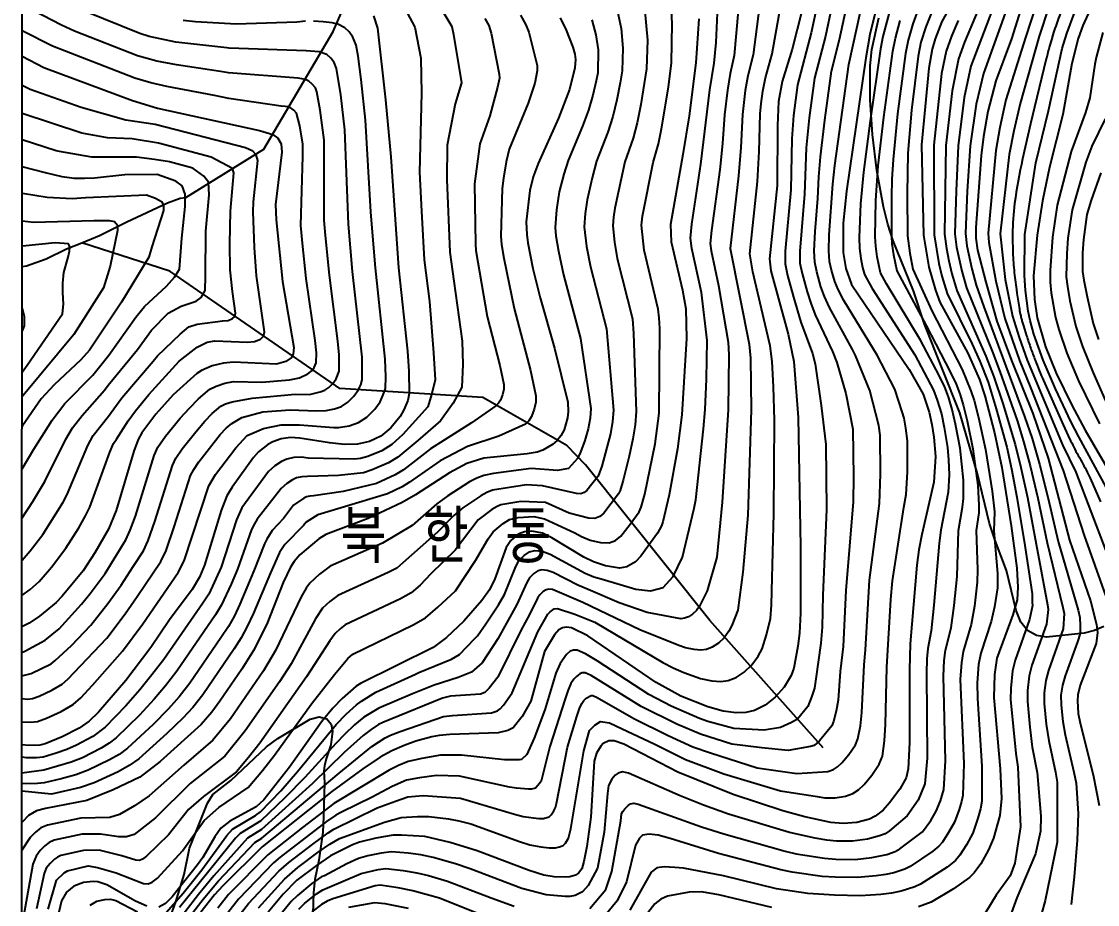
# Model space of a CAD drawing. Extents: x 197794 to 200030, y 561152 to 563931.
# Drawn here: x 197793.8 to 198120, y 561603.1 to 561870.6 of the extents above; entities that cross this region are included whole.
import ezdxf

# ---------------------------------------------------------------- set-up
doc = ezdxf.new("R2010")
doc.units = 0
for name, color, linetype in [('E0022112', 5, 'CONTINUOUS'), ('F0017111', 30, 'CONTINUOUS'), ('F0017114', 7, 'CONTINUOUS'), ('G0037213', 32, 'CONTINUOUS'), ('H0017334', 7, 'CONTINUOUS'), ('H0049216', 7, 'CONTINUOUS')]:
    doc.layers.add(name, color=color, linetype=linetype)
doc.styles.add('NGSW', font='romans.shx', dxfattribs={"bigfont": 'ngsw.shx'})

msp = doc.modelspace()

# ---------------------------------------------------------------- linework, layer by layer
at = {"layer": 'E0022112', "flags": 128}
for points in [[(197793.962, 561796.41), (197795.29, 561796.65), (197801.3, 561798.74), (197807.45, 561801.73), (197812.079, 561803.627), (197817.43, 561805.82), (197825.73, 561809.98), (197838.08, 561815.72), (197841.91, 561817.08), (197843.61, 561817.36), (197867.235, 561831.977), (197888.247, 561867.554), (197904.572, 561904.925), (197904.68, 561931.015), (197890.892, 561993.354)], [(198036.817, 561650.637), (198002.484, 561689.122), (197964.783, 561736.318), (197959.103, 561742.206), (197933.633, 561756.765), (197890.247, 561759.429), (197838.762, 561795.027), (197812.079, 561803.627)]]:
    msp.add_lwpolyline(points, dxfattribs=at)
at = {"layer": 'F0017111', "flags": 128}
for points, elevation in [([(198130.02, 561934.25), (198118.17, 561916.67), (198115.03, 561911.19), (198113.65, 561908.42), (198104.55, 561885.35), (198098.1, 561865.77), (198092.23, 561846.9), (198090.32, 561838.53), (198089.13, 561831.6), (198086.79, 561806.47), (198087.03, 561803.69), (198089.12, 561791.95), (198091.86, 561780.63), (198096.28, 561767.95), (198099.68, 561759.78), (198109.59, 561734.66), (198115.9, 561714.92), (198122.44, 561696.75)], 680), ([(198122.15, 561913.92), (198119.8, 561909.81), (198108.39, 561883.62), (198105.23, 561875.04), (198102.27, 561866.19), (198096.54, 561845.8), (198094.6, 561837.52), (198093.2, 561830.32), (198090.5, 561806.34), (198092.02, 561792.52), (198094.21, 561781.37), (198096.2, 561774.93), (198098.67, 561767.99), (198109.36, 561742.4), (198113.36, 561734.09), (198127.07, 561698.4)], 685), ([(198125.15, 561724.91), (198114.29, 561744.77), (198111.89, 561749.5), (198107.28, 561759.4), (198103.46, 561768.08), (198100.7, 561775.96), (198099.52, 561780.03), (198098.92, 561782.86), (198098.14, 561789.14), (198097.84, 561793.66), (198097.93, 561806.08), (198101.32, 561827.77), (198105.16, 561843.6), (198109.3, 561862.43), (198110.63, 561867.03), (198112.99, 561873.27), (198116.05, 561880.14), (198129.34, 561907.05)], 695), ([(198093.15, 561887.65), (198081.6, 561857.14), (198079.54, 561847.58), (198077.7, 561833.01), (198077.11, 561819.29), (198076.75, 561806.31), (198077.24, 561802.29), (198078.84, 561794.97), (198080.26, 561789.95), (198087.99, 561770.81), (198090.34, 561764.61), (198095.58, 561749.78), (198097.58, 561743.39), (198099.57, 561736.02), (198101.89, 561726.25), (198104.71, 561712.7), (198109.47, 561693.1), (198109.83, 561691.27), (198109.59, 561686.68), (198105.14, 561673.99), (198104.28, 561671.01), (198103.84, 561667.21), (198103.81, 561664.07), (198104.45, 561657.72), (198105.18, 561652.67), (198107.26, 561643.2), (198107.74, 561640.22), (198107.79, 561621.98), (198104.12, 561604.32), (198102.98, 561600.26)], 665), ([(197919.82, 561876.53), (197924.23, 561869.14), (197924.79, 561866.69), (197927.12, 561852.09), (197925.28, 561845.66), (197922.8, 561833.18), (197922.76, 561822.75), (197923.61, 561800.79), (197924.88, 561792), (197927.4, 561773.81), (197927.55, 561766.75), (197927.25, 561759.83), (197924.6, 561754.97), (197920.78, 561749.68), (197913.95, 561743.73), (197907.82, 561738.65), (197905.08, 561736.94), (197900.1, 561734.77), (197897.44, 561733.86), (197889.85, 561733.13), (197880.49, 561732.77), (197878.77, 561732.72), (197877.17, 561732.34), (197875.96, 561731.81), (197874.21, 561730.63), (197872.47, 561729.18), (197865.18, 561719.89), (197864.38, 561718.46), (197863.52, 561716.74), (197859.26, 561704.76), (197857.34, 561700.22), (197854.43, 561693.9), (197852.64, 561690.89), (197840.88, 561673.78), (197837.45, 561669.37), (197834.01, 561665.29), (197829.56, 561660.53), (197822.52, 561653.67), (197820.33, 561651.99), (197817.93, 561650.48), (197812.26, 561647.61), (197808.89, 561646.26), (197800.51, 561643.85), (197793.921, 561642.921)], 535), ([(198085.36, 561877.9), (198079.67, 561864.41), (198077.83, 561859.37), (198075.89, 561849.6), (198074.01, 561833.08), (198073.58, 561806.16), (198074.17, 561801.87), (198074.86, 561798.14), (198075.83, 561794.21), (198077.34, 561789.09), (198086.13, 561769.27), (198088.56, 561762.97), (198091.25, 561754.93), (198095.02, 561742.53), (198096.74, 561735.57), (198098.72, 561726.4), (198101.34, 561712.28), (198104.84, 561693.88), (198105.03, 561692.47), (198104.5, 561688.09), (198100.09, 561675.6), (198099.23, 561672.44), (198098.77, 561667.92), (198098.71, 561664.65), (198099.47, 561656.82), (198100.2, 561650.76), (198101.68, 561643.17), (198102.78, 561629.85), (198102.67, 561625.34), (198101.22, 561618.5), (198095.47, 561605.16), (198088.84, 561586.86)], 660), ([(198093.44, 561877.17), (198085.38, 561854.91), (198083.19, 561845.57), (198081.38, 561832.94), (198080.5, 561819.2), (198079.92, 561806.45), (198080.31, 561802.71), (198081.85, 561795.72), (198083.18, 561790.8), (198085.52, 561784.19), (198097.88, 561750.99), (198100.15, 561744.26), (198102.41, 561736.48), (198105.06, 561726.09), (198108.08, 561713.11), (198114.1, 561692.32), (198114.63, 561690.07), (198114.73, 561687.57), (198114.69, 561685.26), (198113.95, 561682.69), (198110.18, 561672.39), (198109.32, 561669.57), (198108.9, 561666.5), (198108.91, 561663.49), (198109.44, 561658.61), (198110.15, 561654.57), (198112.83, 561643.22), (198113.47, 561639.87), (198114.06, 561630.75), (198113.84, 561622.63), (198112.93, 561611.54), (198112.01, 561603.11)], 670), ([(197974.36, 561874.18), (197975.58, 561868.48), (197976.09, 561862.6), (197975.89, 561855.68), (197975.31, 561852.01), (197974.29, 561846.89), (197973.02, 561841.87), (197971.52, 561837.12), (197968.11, 561828.35), (197966.74, 561823.25), (197965.23, 561816.56), (197964.61, 561812.45), (197964.32, 561808.46), (197965.07, 561802.43), (197966.24, 561796.36), (197971.11, 561777.55), (197973.26, 561752.91), (197972.99, 561749.43), (197972.35, 561745.72), (197969.72, 561735.91), (197968.57, 561732.9), (197965.16, 561728.6), (197964.32, 561727.94), (197963.36, 561727.57), (197962.06, 561727.63), (197951.75, 561729.93), (197946.85, 561730.28), (197936.53, 561728.64), (197934.88, 561727.98), (197932.99, 561726.95), (197927.6, 561723.29), (197924.89, 561720.99), (197919.92, 561715.89), (197909.41, 561706.64), (197907.55, 561705.04), (197904.89, 561703.68), (197889.63, 561696.76), (197887.27, 561694.91), (197885.04, 561692.87), (197882.9, 561689.68), (197875.52, 561676.07), (197872, 561670.57), (197861.59, 561655.71), (197855.38, 561648.1), (197844.92, 561639.8), (197834.42, 561629.38), (197827.94, 561624.31), (197825.6, 561623.65), (197823.25, 561623.65), (197817.71, 561624.49), (197812.17, 561624.4), (197803.69, 561622.58), (197802.16, 561621.92), (197800.84, 561620.91), (197799.46, 561619.51), (197798.18, 561617.75), (197797.26, 561615.33), (197793.908, 561596.681)], 560), ([(197945.09, 561872.55), (197946.72, 561869.62), (197947.54, 561867.45), (197950.11, 561857.32), (197950.14, 561855.64), (197949.42, 561852), (197947.4, 561845.9), (197941.63, 561831.98), (197940.69, 561828.12), (197939.86, 561823.12), (197939.52, 561820.08), (197939.12, 561805.6), (197939.31, 561803.08), (197940.05, 561798.97), (197943.13, 561783.67), (197948.06, 561764.94), (197949.71, 561757.24), (197949.7, 561755.35), (197949.19, 561753.15), (197948.39, 561750.97), (197947.55, 561749.69), (197946.54, 561748.62), (197938.44, 561744.97), (197929.02, 561741.87), (197920.7, 561737.54), (197911.41, 561731.03), (197909.14, 561729.68), (197904.77, 561727.58), (197890.73, 561723.27), (197883.66, 561721.21), (197880.09, 561718.98), (197879.29, 561717.91), (197873.59, 561712.19), (197871.97, 561709.77), (197869.22, 561703.61), (197864.13, 561691.38), (197862.23, 561687.35), (197860.33, 561683.89), (197858.28, 561680.59), (197848.74, 561666.62), (197845.71, 561662.79), (197842.72, 561659.57), (197837.87, 561654.89), (197829.34, 561647.29), (197826.4, 561645.21), (197823.07, 561643.35), (197815.81, 561640.03), (197811.64, 561638.57), (197802.89, 561636.56), (197793.919, 561637.457)], 545), ([(197910.69, 561873.3), (197912.98, 561868.9), (197914.83, 561859.53), (197915.03, 561848.88), (197914.44, 561824.98), (197915, 561813.17), (197915.86, 561798.38), (197917.43, 561785.82), (197918.71, 561770.28), (197919.16, 561762.04), (197918.13, 561757.92), (197916.95, 561753.94), (197909.43, 561745.54), (197906.03, 561742.46), (197903.04, 561740.56), (197898.8, 561738.87), (197896.54, 561738.26), (197894.72, 561738.03), (197880.73, 561738.36), (197878.62, 561738.62), (197876.34, 561738.55), (197874.2, 561738.05), (197872.59, 561737.34), (197870.62, 561735.99), (197868.65, 561734.29), (197860.6, 561723.3), (197858.92, 561719.63), (197854.27, 561705.34), (197850.53, 561697.17), (197848.79, 561694.4), (197836.95, 561677.36), (197833.32, 561672.66), (197829.65, 561668.14), (197825.4, 561663.35), (197819.11, 561656.86), (197815.36, 561654.05), (197810.49, 561651.4), (197807.51, 561650.1), (197804.3, 561648.95), (197800.33, 561647.72), (197798.33, 561647.52), (197795.25, 561647.56), (197793.922, 561647.75)], 530), ([(197793.927, 561665.56), (197795.59, 561665.38), (197797.09, 561665.53), (197799.13, 561666.27), (197802.96, 561668.08), (197806.13, 561669.93), (197807.88, 561671.39), (197819.61, 561683.79), (197825.22, 561691.23), (197828.88, 561696.39), (197836.02, 561707.02), (197837.62, 561710.33), (197840.09, 561717.51), (197845.02, 561733.07), (197845.98, 561734.95), (197847.54, 561737.26), (197853.97, 561745.47), (197855.78, 561747.41), (197857.5, 561748.88), (197860.56, 561750.71), (197866.93, 561752.38), (197875.28, 561753.01), (197883.22, 561752.67), (197886.1, 561752.79), (197888.7, 561753.29), (197890.81, 561754.03), (197892.74, 561755.28), (197894.52, 561757.08), (197895.82, 561758.93), (197896.62, 561760.59), (197897.09, 561762.08), (197897.08, 561768.99), (197894.12, 561794.88), (197892.93, 561809.19), (197891.77, 561837.82), (197890.56, 561848.42), (197889.29, 561856.39), (197888.54, 561858.22), (197887.53, 561859.57), (197886.32, 561860.63), (197884, 561861.48), (197880.13, 561861.72), (197856.78, 561862.58), (197855.99, 561862.68), (197840.6, 561864.36), (197832.52, 561866.04), (197829.61, 561866.97), (197812.89, 561873.79)], 515), ([(197793.929, 561672.42), (197796.72, 561673.07), (197802.8, 561676.08), (197803.97, 561677.06), (197808.97, 561681.61), (197814.82, 561687.71), (197819.92, 561694.28), (197824.01, 561699.91), (197827.68, 561705.55), (197830.72, 561710.3), (197832.19, 561713.44), (197834.23, 561719.16), (197839.51, 561736.13), (197840.56, 561738.31), (197842.5, 561741.13), (197846.63, 561746.37), (197849.32, 561749.51), (197851.63, 561751.85), (197854.21, 561754.06), (197855.62, 561754.77), (197857.61, 561755.46), (197863.69, 561756.55), (197876.74, 561757.7), (197881.12, 561757.67), (197884.31, 561758.46), (197885.71, 561758.95), (197887, 561759.78), (197888.18, 561760.98), (197889.15, 561762.39), (197890.09, 561764.68), (197890.12, 561769.63), (197889.72, 561773.75), (197887.11, 561793.81), (197885.92, 561805.81), (197885.55, 561810.49), (197885.54, 561834.66), (197884.37, 561843.74), (197883.36, 561849.35), (197882.86, 561850.57), (197881.93, 561851.65), (197880.87, 561852.54), (197879.85, 561853.08), (197877.63, 561853.47), (197856.55, 561855.03), (197854.15, 561855.46), (197840.76, 561857.46), (197834.77, 561858.59), (197828.9, 561860.22), (197809.9, 561867.69), (197805.88, 561869.56), (197794.64, 561875.42)], 510), ([(197966.63, 561871.1), (197967.87, 561866.55), (197968.58, 561862.09), (197968.45, 561855.06), (197968.03, 561852.65), (197966.99, 561848.32), (197965.62, 561843.76), (197963.85, 561838.9), (197959.53, 561828.57), (197958.18, 561824.42), (197956.82, 561819.03), (197955.99, 561813.56), (197955.6, 561808.24), (197955.78, 561805.71), (197956.55, 561801.07), (197958.08, 561793.86), (197963.25, 561774.6), (197966.35, 561753.38), (197966.21, 561750.46), (197965.57, 561747.23), (197964.52, 561743.66), (197963.23, 561740.16), (197962.36, 561738.29), (197959.56, 561735.21), (197956.31, 561734.64), (197948.33, 561735.17), (197936.83, 561733.71), (197933.93, 561733.09), (197931.82, 561732.29), (197929.59, 561731.14), (197923, 561726.93), (197919.7, 561724.52), (197912.26, 561717.96), (197903.2, 561712.56), (197887.31, 561705.65), (197884.16, 561703.19), (197881.19, 561700.46), (197880.04, 561698.98), (197878.55, 561696.36), (197870.83, 561680.08), (197867.16, 561673.91), (197857.13, 561659.38), (197851.8, 561652.87), (197842.99, 561645.39), (197832.45, 561636.04), (197828.04, 561633.04), (197823.53, 561630.41), (197820.53, 561629.47), (197811.75, 561629.28), (197801.7, 561627.21), (197799.65, 561626.34), (197797.9, 561624.99), (197796.42, 561623.42), (197793.915, 561619.577)], 555), ([(197934.25, 561871.58), (197935.47, 561869.38), (197936.16, 561867.07), (197938.62, 561854.7), (197938.64, 561853.45), (197938.1, 561850.72), (197935.74, 561842.04), (197932.73, 561833.6), (197931.14, 561821.41), (197931.37, 561803.19), (197931.51, 561801.3), (197934.96, 561781.24), (197938.74, 561766.4), (197939.98, 561760.62), (197939.97, 561759.21), (197939.58, 561757.56), (197938.98, 561755.92), (197938.36, 561754.96), (197937.6, 561754.16), (197930.2, 561749.09), (197917.81, 561741.15), (197909.62, 561734.84), (197907.11, 561733.31), (197901.4, 561730.68), (197891.32, 561728.27), (197882.35, 561726.92), (197881.21, 561726.88), (197880.14, 561726.63), (197879.34, 561726.28), (197876.28, 561724.08), (197873.2, 561720.1), (197869.75, 561716.48), (197868.13, 561713.85), (197867.4, 561712.44), (197864.24, 561704.18), (197860.01, 561694.1), (197858.33, 561690.63), (197856.49, 561687.39), (197854.23, 561683.94), (197844.81, 561670.2), (197841.58, 561666.08), (197838.37, 561662.43), (197833.71, 561657.71), (197825.93, 561650.48), (197823.37, 561648.6), (197820.5, 561646.91), (197814.04, 561643.82), (197810.26, 561642.41), (197805.81, 561641.18), (197800.7, 561639.97), (197798.66, 561639.8), (197793.92, 561639.729)], 540), ([(197793.925, 561658.468), (197796.62, 561658.36), (197798.61, 561658.56), (197801.33, 561659.55), (197805.83, 561661.64), (197809.46, 561663.77), (197811.79, 561665.72), (197815.3, 561669.61), (197824.41, 561679.87), (197830.52, 561688.19), (197841.32, 561703.73), (197843.06, 561707.22), (197850.53, 561730.01), (197852.58, 561733.39), (197858.75, 561741.43), (197862.23, 561745.18), (197867.14, 561747.37), (197872.46, 561748.42), (197878.1, 561748.42), (197888.43, 561747.67), (197889.89, 561747.65), (197893.1, 561748.13), (197895.91, 561749.11), (197898.49, 561750.78), (197900.85, 561753.18), (197902.49, 561755.46), (197903.47, 561757.49), (197904.09, 561759.48), (197904.21, 561763.02), (197904.04, 561768.36), (197901.13, 561795.96), (197899.91, 561810.47), (197899.72, 561813.01), (197898.07, 561840.71), (197896.75, 561853.09), (197895.83, 561860.12), (197895.21, 561863.43), (197894.21, 561865.87), (197893.12, 561867.49), (197891.77, 561868.71), (197889.72, 561869.78), (197887.98, 561870.22), (197885.28, 561870.57), (197882.35, 561870.76)], 520), ([(197879.91, 561870.72), (197877.21, 561870.46), (197858.88, 561869.82), (197846.51, 561870.52), (197842.78, 561870.91)], 520), ([(198077.76, 561870.89), (198075.71, 561866.2), (198074.06, 561861.6), (198072.68, 561854.83), (198070.33, 561833.15), (198070.42, 561806.01), (198071.86, 561797.34), (198072.82, 561793.46), (198074.43, 561788.24), (198081.97, 561772.86), (198084.28, 561767.72), (198086.79, 561761.33), (198089.28, 561753.28), (198092.46, 561741.67), (198093.9, 561735.11), (198095.54, 561726.56), (198097.98, 561711.86), (198100.21, 561697.25), (198100.21, 561694.66), (198100.22, 561693.67), (198099.4, 561689.51), (198095.05, 561677.2), (198094.18, 561673.88), (198093.71, 561668.63), (198093.61, 561665.23), (198095.22, 561648.86), (198095.87, 561644.7), (198096.58, 561626.69), (198094.92, 561615.61), (198093.46, 561611.82), (198089.29, 561605.96), (198084.44, 561598.03)], 655), ([(197793.93, 561679.51), (197794.77, 561679.86), (197800.94, 561683.25), (197805.16, 561686.65), (197811.99, 561694.07), (197814.61, 561697.32), (197819.13, 561703.43), (197825.41, 561713.59), (197826.75, 561716.55), (197828.37, 561720.81), (197834, 561739.19), (197835.13, 561741.67), (197837.46, 561744.99), (197841.9, 561750.48), (197844.67, 561753.54), (197847.49, 561756.29), (197850.92, 561759.24), (197852.8, 561760.19), (197855.46, 561761.1), (197858.06, 561761.56), (197866.6, 561761.42), (197875.07, 561762.08), (197878.1, 561762.71), (197880.61, 561763.87), (197881.85, 561764.89), (197882.48, 561765.86), (197883.1, 561767.27), (197883.17, 561770.26), (197882.79, 561773.95), (197880.1, 561792.74), (197878.93, 561803.49), (197878.48, 561808.81), (197879.07, 561829.84), (197879.07, 561833.47), (197878.19, 561839.07), (197877.19, 561842.91), (197876.34, 561843.74), (197874.91, 561844.73), (197872.46, 561844.96), (197856.59, 561847.35), (197852.31, 561848.23), (197837.88, 561850.93), (197833.01, 561852.08), (197828.19, 561853.48), (197803.22, 561863.15), (197793.981, 561867.84)], 505), ([(198121.57, 561867.27), (198119.57, 561859.69), (198119.19, 561857.67), (198117.62, 561847.54), (198116.31, 561843.1), (198111.94, 561831.25), (198107.75, 561814.96), (198106.36, 561805.33), (198105.62, 561795.17), (198105.61, 561791.63), (198105.89, 561788.48), (198107.25, 561780.97), (198108.2, 561777.37), (198110.66, 561770.17), (198114.23, 561761.74), (198120.58, 561748.78)], 705), ([(197793.935, 561696.696), (197796.4, 561698.61), (197799.17, 561701), (197802.87, 561705.33), (197807.27, 561711.07), (197811.12, 561717.27), (197813.16, 561720.84), (197814.48, 561723.52), (197820.53, 561740.19), (197821.67, 561742.84), (197822.63, 561744.08), (197826.13, 561749.65), (197828.3, 561752.72), (197832.35, 561757.59), (197841.63, 561767.71), (197847.06, 561772.02), (197850.08, 561773.48), (197852.38, 561773.9), (197862.31, 561773.48), (197864.46, 561773.64), (197866.24, 561774.41), (197867.12, 561775.32), (197867.44, 561776.57), (197865.05, 561793.55), (197864.43, 561802.21), (197864, 561813), (197864.16, 561815.99), (197865.38, 561828.54), (197864.89, 561830.24), (197863.89, 561831.37), (197861.67, 561832.31), (197834.31, 561839.39), (197825.42, 561840.78), (197811.86, 561844.6), (197796.44, 561850.01), (197793.976, 561851.252)], 495), ([(197793.938, 561707.408), (197796.43, 561710.29), (197800.29, 561715.19), (197806.42, 561725.02), (197807.65, 561727.38), (197813.88, 561742.14), (197815.48, 561745.18), (197820.19, 561751.1), (197824.18, 561756.58), (197833.71, 561767.77), (197834.98, 561769.31), (197841.84, 561775.88), (197844.55, 561778.17), (197847.06, 561778.9), (197854.82, 561779.93), (197856.44, 561780.05), (197857.77, 561780.63), (197858.43, 561781.31), (197858.67, 561782.25), (197857.71, 561788.83), (197857.01, 561795.43), (197856.93, 561803.27), (197857.12, 561813.15), (197858.15, 561824.8), (197857.79, 561826.08), (197851.28, 561829.54), (197835.27, 561833.79), (197827.36, 561835.1), (197819.87, 561835.36), (197812.04, 561836.79), (197793.974, 561842.739)], 490), ([(198122.32, 561841.1), (198118.3, 561832.91), (198116.44, 561828), (198112.25, 561813.57), (198111.02, 561804.97), (198110.67, 561800.31), (198110.5, 561793.27), (198110.83, 561790.38), (198111.63, 561786), (198113.45, 561778.27), (198115.46, 561772.22), (198118.64, 561764.2), (198122.44, 561755.75)], 710), ([(197793.941, 561720.299), (197797.18, 561725.27), (197800.82, 561731.24), (197807.22, 561744.09), (197809.29, 561747.53), (197812.18, 561751.27), (197818.97, 561758.91), (197820.06, 561760.44), (197828.9, 561771.29), (197833.2, 561777.13), (197838.29, 561782.24), (197842.15, 561784.43), (197846.75, 561785.89), (197848.21, 561787.04), (197849.46, 561789.13), (197849.56, 561793.51), (197849.67, 561807.12), (197850.66, 561818.11), (197850.5, 561821.93), (197849.08, 561823.73), (197845.72, 561826.19), (197838.62, 561828.12), (197834.13, 561828.82), (197828.65, 561829.55), (197824.39, 561829.55), (197815.09, 561829.55), (197805.29, 561831.2), (197804.28, 561831.49), (197793.972, 561834.739)], 485), ([(197793.945, 561735.023), (197794, 561735.11), (197797.53, 561741.12), (197803.1, 561749.87), (197806.95, 561754.86), (197815.4, 561763.54), (197820.25, 561769.53), (197828.4, 561781.05), (197831.1, 561784.31), (197837.76, 561790.47), (197840.19, 561793.2), (197841.7, 561795.63), (197842.38, 561805.03), (197843.4, 561814.56), (197843.4, 561818.31), (197842.5, 561820.89), (197840.56, 561822.31), (197834.87, 561824.25), (197825.11, 561824.14), (197815.93, 561823.16), (197812.85, 561823.03), (197809.79, 561823.09), (197806.07, 561823.59), (197801.04, 561824.74), (197793.97, 561826.65)], 480), ([(198120.95, 561824.76), (198118.05, 561816.48), (198116.75, 561812.18), (198115.68, 561804.6), (198115.46, 561800.59), (198115.39, 561794.92), (198115.78, 561792.27), (198116.81, 561787.19), (198118.69, 561779.16), (198120.26, 561774.27)], 715), ([(197793.965, 561810.22), (197797.4, 561809.85), (197815.75, 561810.36), (197820.31, 561810.36), (197821.93, 561810.03), (197822.91, 561808.95), (197822.91, 561807.32), (197820.63, 561796.56), (197818.68, 561789.94), (197809.66, 561775.82), (197794.25, 561757.3), (197793.951, 561756.902)], 470), ([(197793.953, 561764.35), (197795.552, 561766.541), (197806.19, 561782.03), (197806.51, 561784.96), (197806.3, 561788.54), (197806.3, 561791.36), (197806.62, 561794.61), (197807.89, 561799.26), (197808.31, 561801.01), (197808.43, 561802.24), (197808.26, 561802.92), (197807.99, 561803.25), (197803.96, 561803.62), (197794.04, 561802.57), (197793.963, 561802.57)], 465), ([(197793.958, 561783.757), (197794.55, 561781.34), (197794.55, 561778.41), (197793.956, 561776.911)], 460)]:
    msp.add_lwpolyline(points, dxfattribs=dict(at, elevation=elevation))
at = {"layer": 'F0017111'}
for points, elevation in [([(197837.65, 561600.67), (197842.76, 561606.58), (197848.43, 561613.6), (197855.98, 561624.06), (197857.79, 561625.95), (197864.74, 561630.1), (197866.24, 561631.16), (197872.38, 561637.61), (197877.49, 561643.39), (197889.18, 561657.64), (197892.18, 561660.8), (197895.37, 561663.66), (197896.81, 561664.77), (197901.22, 561667.44), (197913.22, 561672.89), (197914.25, 561673.4), (197924.15, 561677.47), (197926.53, 561678.9), (197931.15, 561683.58), (197931.98, 561684.5), (197934.53, 561688.11), (197938.35, 561693.92), (197940.21, 561697.09), (197943.69, 561705.56), (197944.57, 561707.22), (197946.13, 561708.88), (197947.79, 561709.95), (197949.43, 561710.33), (197951.62, 561710.13), (197954.05, 561709.31), (197964.68, 561703.5), (197967.29, 561702.43), (197969.5, 561701.82), (197980.01, 561698.66), (197984.47, 561698.16), (197988.31, 561699.15), (197991.29, 561702.5), (197994.14, 561708.32), (197997.74, 561723.17), (197998.16, 561725.68), (198000.51, 561747.22), (198001, 561753.05), (198001.44, 561762.28), (198001.68, 561774.04), (197999.89, 561788.53), (197997.01, 561801.9), (197996.59, 561804.95), (197996.96, 561809.2), (197999.77, 561827.39), (198002.5, 561849.97), (198003.73, 561857.98), (198004.42, 561864.28), (198005.1, 561879.94)], 580), ([(198011.61, 561880.7), (198009.81, 561860.3), (198008.62, 561854.84), (198007.83, 561849.84), (198006.93, 561842.36), (198006.31, 561833.72), (198005.48, 561825.65), (198002.93, 561807.28), (198002.58, 561803.39), (198002.89, 561801.11), (198005.1, 561790.63), (198008.02, 561773.48), (198008.24, 561769.66), (198008.01, 561752.99), (198006.19, 561725.05), (198004.55, 561708.32), (198001.63, 561698.13), (197999.33, 561693.51), (197998.36, 561692.2), (197997.21, 561691.12), (197995.95, 561690.31), (197994.78, 561689.85), (197993.68, 561689.72), (197983.48, 561691.58), (197974.93, 561694.57), (197965.6, 561698.55), (197962.48, 561699.84), (197954.99, 561703.73), (197953.17, 561704.34), (197951.52, 561704.49), (197950.29, 561704.2), (197949.05, 561703.4), (197947.74, 561702.08), (197946.93, 561700.73), (197943.99, 561694.02), (197938.19, 561683.66), (197933.42, 561676.38), (197930.15, 561673.52), (197926.19, 561671.88), (197918.9, 561669.63), (197912.28, 561666.98), (197902.11, 561662.6), (197897.6, 561659.92), (197894.77, 561657.54), (197891.85, 561654.74), (197889.11, 561651.92), (197879.72, 561641.57), (197873.62, 561635.45), (197866.38, 561628.52), (197860.03, 561624.61), (197858.68, 561623.2), (197841.71, 561602.18)], 585), ([(198017.86, 561877.82), (198015.56, 561860.55), (198013.96, 561854.2), (198013.17, 561849.7), (198012.33, 561842.5), (198011.85, 561832.49), (198011.19, 561823.91), (198008.57, 561801.84), (198014.36, 561772.92), (198014.77, 561768.63), (198015.03, 561752.94), (198014.01, 561721.09), (198012.49, 561703.86), (198010.94, 561692.31), (198009.11, 561687.62), (198008.24, 561685.91), (198006.78, 561683.95), (198005.05, 561682.33), (198003.17, 561681.12), (198001.41, 561680.43), (197999.76, 561680.23), (197997.69, 561680.37), (197995.1, 561680.9), (197993.03, 561681.63), (197981.24, 561686.38), (197963.91, 561694.66), (197954.71, 561698.55), (197953.61, 561698.65), (197952.79, 561698.46), (197951.96, 561697.93), (197950.9, 561696.94), (197950.16, 561695.89), (197947.77, 561690.95), (197945.12, 561686.14), (197938.21, 561672.04), (197935.57, 561668.64), (197934.25, 561667.35), (197932.89, 561666.88), (197923.87, 561666.23), (197921.45, 561665.68), (197905.57, 561659.21), (197903.36, 561658.32), (197901.98, 561657.66), (197899.82, 561656.19), (197897.35, 561654.29), (197891.65, 561649.22), (197881.96, 561639.75), (197866.51, 561625.88), (197862.28, 561623.28), (197852.09, 561611.8), (197847.43, 561606.17), (197843.14, 561600.51)], 590), ([(197845.05, 561599.8), (197848.82, 561604.8), (197853.46, 561610.32), (197864.52, 561621.94), (197866.64, 561623.25), (197890.04, 561642.96), (197899.94, 561651.03), (197903.99, 561653.66), (197905.61, 561654.4), (197908.56, 561655.59), (197921.74, 561660.08), (197924.46, 561660.43), (197936.31, 561661.17), (197938.13, 561661.8), (197938.9, 561662.41), (197939.89, 561663.51), (197942.53, 561667.22), (197950.29, 561685.73), (197953.39, 561691.05), (197954.06, 561691.79), (197955.29, 561692.72), (197956.25, 561692.76), (197961.56, 561691.05), (197967.58, 561688.65), (197988.25, 561676.4), (197991.32, 561674.82), (197994.52, 561673.44), (197999.63, 561671.64), (198003.09, 561670.93), (198005.83, 561670.74), (198008.04, 561671.01), (198010.39, 561671.93), (198012.89, 561673.54), (198015.2, 561675.7), (198017.14, 561678.32), (198018.31, 561680.6), (198019.63, 561684.86), (198020.83, 561689.81), (198021.14, 561693.82), (198021.24, 561698.17), (198021.86, 561721.58), (198022.05, 561749.84), (198021.77, 561759.95), (198021.3, 561767.6), (198020.7, 561772.36), (198015.53, 561794.83), (198014.55, 561800.28), (198016.9, 561822.16), (198017.39, 561831.26), (198017.72, 561842.64), (198017.97, 561845.84), (198018.5, 561849.57), (198019.31, 561853.55), (198021.32, 561860.8), (198024.28, 561877.37)], 595), ([(198035.06, 561876.12), (198033.21, 561867.22), (198029.02, 561851.47), (198027.86, 561842.11), (198027.33, 561835.06), (198027, 561819.61), (198025.3, 561801.07), (198025.25, 561797.19), (198026, 561793.72), (198027.77, 561787.12), (198030.07, 561779.52), (198033.54, 561770.05), (198034.4, 561766.93), (198036.18, 561754.28), (198037.59, 561742.47), (198037.84, 561722.81), (198036.71, 561696.89), (198036.47, 561687.12), (198036.13, 561682.33), (198034.6, 561671.51), (198034.14, 561668.65), (198033.4, 561666.23), (198032.19, 561663.14), (198028.99, 561659.31), (198027.19, 561658.28), (198023.83, 561656.74), (198018.92, 561655.9), (198009.75, 561656.5), (198001.88, 561658.54), (197999.27, 561659.46), (197990.71, 561663.21), (197983.91, 561666.78), (197968.33, 561676.98), (197964.75, 561679.1), (197962.19, 561680.16), (197961.11, 561680.19), (197960.15, 561679.86), (197958.99, 561678.91), (197957.1, 561676.19), (197955.79, 561673.17), (197952.47, 561662.09), (197949.22, 561653.49), (197946.97, 561648.56), (197945.38, 561647.1), (197944.8, 561646.92), (197940.19, 561646.97), (197927.12, 561648.38), (197920.82, 561648.33), (197915.13, 561647.41), (197911.03, 561646.41), (197908.09, 561645.22), (197905.2, 561643.81), (197888.48, 561633.78), (197878.93, 561626.47), (197868.46, 561618.16), (197856.56, 561606.12), (197853.27, 561602.04)], 605), ([(198058.13, 561878.34), (198054.86, 561866.12), (198054.17, 561862.4), (198051.01, 561840.5), (198049.01, 561824.98), (198048.11, 561815.38), (198047.74, 561805.23), (198047.84, 561801.85), (198048.21, 561798.79), (198048.75, 561796.13), (198049.38, 561793.96), (198051.68, 561789.76), (198064.57, 561769.62), (198070.23, 561758.92), (198071.41, 561755.96), (198072.64, 561751.75), (198073.52, 561747.62), (198074.46, 561741.6), (198074.79, 561737.83), (198074.96, 561733.33), (198074.66, 561728.09), (198072.47, 561716.55), (198071.96, 561712.61), (198070.35, 561693.83), (198069.52, 561686.03), (198068.52, 561680.65), (198068.28, 561677.59), (198068.1, 561673.25), (198068.33, 561647.47), (198067.67, 561639.74), (198065.59, 561634.76), (198062.29, 561629.95), (198056.93, 561625.42), (198055.58, 561624.54), (198053.9, 561623.89), (198050.27, 561622.92), (198045.71, 561622.32), (198040.84, 561622.33), (198037.91, 561622.63), (198034.41, 561623.24), (198026.59, 561624.94), (198008.12, 561630.49), (198000.53, 561633.27), (197993.43, 561636.1), (197977.84, 561642.89), (197976.02, 561643.28), (197974.7, 561642.95), (197973.72, 561642.33), (197972.73, 561641.1), (197971.72, 561639.17), (197971.39, 561636.73), (197970.45, 561625.01), (197968.44, 561614.19), (197965.58, 561608.88), (197963.9, 561606.96), (197961.64, 561605.86), (197960.03, 561605.56), (197958.63, 561605.52), (197952.85, 561606.08), (197945.43, 561608.03), (197929.83, 561613.92), (197925.4, 561615.46), (197918.54, 561617.38), (197914.85, 561618.15), (197910.96, 561618.7), (197905.97, 561619.1), (197902.86, 561618.72), (197898.79, 561617.9), (197895.98, 561617.11), (197892.45, 561615.44), (197885.62, 561611.8), (197884.85, 561611.6), (197881.75, 561609.54), (197877.42, 561605.89), (197875.52, 561604.03), (197871.22, 561598.72)], 630), ([(197982.6, 561874.77), (197983.59, 561864.93), (197983.29, 561856.27), (197981.58, 561845.46), (197980.42, 561839.98), (197979.2, 561835.33), (197976.68, 561828.12), (197973.65, 561814.09), (197973.24, 561811.35), (197973.04, 561808.69), (197973.58, 561803.79), (197974.4, 561798.86), (197978.97, 561780.51), (197979.31, 561776.11), (197980.16, 561752.44), (197979.77, 561748.4), (197979.13, 561744.21), (197977.97, 561738.94), (197976.21, 561731.66), (197975.28, 561728.55), (197974.78, 561727.51), (197970.34, 561721.67), (197969.07, 561720.68), (197967.63, 561720.11), (197965.69, 561720.2), (197959.84, 561721.68), (197952.63, 561724.92), (197945.17, 561725.22), (197939.13, 561724.2), (197937.94, 561723.68), (197936.4, 561722.75), (197932.2, 561719.65), (197925.22, 561710.45), (197917.9, 561703.28), (197914.68, 561699.92), (197911.9, 561697.52), (197908.7, 561695.78), (197891.95, 561687.87), (197890.37, 561686.63), (197888.89, 561685.27), (197887.24, 561683.01), (197880.21, 561672.06), (197866.06, 561652.05), (197862.61, 561647.66), (197858.96, 561643.34), (197848.96, 561635.87), (197844.4, 561631.93), (197838.38, 561624.24), (197831.69, 561617.8), (197830.48, 561616.87), (197829.53, 561616.5), (197828.45, 561616.6), (197824.19, 561617.83), (197817.33, 561619.61), (197812.61, 561619.54), (197805.69, 561617.94), (197804.67, 561617.51), (197803.79, 561616.83), (197802.49, 561615.6), (197801.26, 561614.13), (197800.65, 561612.52), (197798.37, 561601.8)], 565), ([(197801.84, 561601.74), (197804.35, 561610.51), (197806.74, 561612.76), (197807.69, 561613.31), (197813.96, 561614.88), (197816.86, 561614.35), (197822.5, 561612.76), (197830.74, 561609.51), (197832.17, 561609.38), (197833.44, 561609.87), (197835.05, 561611.11), (197842.55, 561619.39), (197849.19, 561628.54), (197853.64, 561632.51), (197862.54, 561638.57), (197866.88, 561643.72), (197870.52, 561648.38), (197881.67, 561663.89), (197888.64, 561672.79), (197892.74, 561677.68), (197894.27, 561678.97), (197912.52, 561687.89), (197916.24, 561690.01), (197919.96, 561693.2), (197925.35, 561698.2), (197931.46, 561707.34), (197935.27, 561713.93), (197936.81, 561716.01), (197939.81, 561718.55), (197941.73, 561719.75), (197944.33, 561720.35), (197949.1, 561720.65), (197952.34, 561719.92), (197961.51, 561715.77), (197963.53, 561714.61), (197966.15, 561713.54), (197969.32, 561712.78), (197971.91, 561712.66), (197973.83, 561713.41), (197975.52, 561714.73), (197978.32, 561718.33), (197980.98, 561722.11), (197981.65, 561723.5), (197982.7, 561727.41), (197985.91, 561742.69), (197987.07, 561751.97), (197987.28, 561777.6), (197987.13, 561780.87), (197986.82, 561783.47), (197982.57, 561801.36), (197981.76, 561808.92), (197982.07, 561811.62), (197985.26, 561827.89), (197986.87, 561833.55), (197987.83, 561838.08), (197989.88, 561850.74), (197990.87, 561858.08), (197991, 561870.06), (197990.87, 561873.84)], 570), ([(198039.41, 561875.32), (198037.5, 561866.2), (198034.2, 561853.5), (198032.6, 561841.43), (198031.66, 561832.36), (198031.1, 561818.29), (198029.71, 561801.09), (198029.75, 561797.45), (198030.45, 561794.24), (198031.96, 561788.69), (198033.04, 561785.27), (198034.39, 561781.73), (198039.64, 561770.64), (198040.96, 561767.3), (198043.67, 561757.96), (198045.78, 561747.15), (198046, 561732.69), (198045.94, 561725.1), (198043.64, 561698.22), (198042.86, 561681.29), (198041.96, 561673.74), (198041.34, 561664.99), (198040.74, 561661.74), (198039.89, 561658.54), (198039.39, 561657.3), (198035.74, 561652.68), (198034.04, 561651.34), (198032.92, 561650.96), (198026.21, 561649.74), (198018.22, 561650.58), (198009.17, 561651.71), (197999.61, 561654.71), (197992.49, 561657.76), (197981.66, 561663.14), (197966.52, 561672.5), (197964.61, 561673.29), (197963.79, 561673.31), (197963.07, 561673.06), (197961.99, 561672.25), (197961.21, 561671.41), (197960.36, 561670.11), (197959.38, 561667.85), (197958.64, 561665.44), (197953.93, 561651.01), (197951.31, 561640.52), (197950.79, 561639.75), (197949.58, 561638.4), (197948.42, 561638.05), (197947.48, 561638.05), (197943.82, 561638.36), (197941.72, 561638.72), (197926.53, 561642.06), (197919.62, 561642.19), (197914.46, 561641.55), (197910.51, 561640.85), (197906.14, 561638.9), (197900.09, 561635.63), (197890.83, 561631.06), (197889.06, 561630.23), (197886.26, 561628.32), (197872.16, 561617.45), (197870.15, 561615.72), (197859.57, 561604.8), (197856.34, 561600.66)], 610), ([(197859.41, 561599.27), (197862.58, 561603.48), (197871.84, 561613.27), (197874.85, 561615.88), (197882.12, 561621.45), (197886.75, 561624.86), (197888.44, 561625.92), (197901.59, 561632.45), (197907.16, 561634.42), (197910.93, 561635.73), (197915.52, 561636.14), (197926.85, 561635.32), (197943.25, 561630.48), (197945.86, 561629.81), (197950.63, 561629.18), (197952.03, 561629.18), (197953.77, 561629.7), (197954.35, 561630.26), (197955.18, 561631.51), (197955.64, 561632.49), (197955.97, 561633.74), (197959.26, 561650.77), (197962.16, 561660.05), (197962.96, 561662.52), (197963.62, 561664.04), (197964.25, 561664.93), (197964.99, 561665.6), (197966.48, 561666.43), (197967.02, 561666.42), (197968.3, 561665.89), (197979.41, 561659.5), (197989.86, 561654.33), (197997.33, 561650.88), (198002.68, 561649.05), (198016.82, 561644.55), (198028.87, 561642.87), (198038.26, 561643.47), (198039.93, 561644.05), (198041.17, 561644.86), (198042.49, 561646.06), (198044.56, 561648.58), (198046.6, 561651.47), (198047.35, 561653.32), (198048.09, 561657.25), (198048.54, 561661.33), (198049.19, 561675.75), (198049.6, 561680.25), (198050.82, 561701.37), (198053.93, 561724.65), (198054.2, 561733.46), (198054.05, 561745.36), (198053.73, 561748.25), (198050.91, 561758.85), (198046.63, 561769.46), (198045.73, 561771.24), (198038.71, 561783.94), (198037.18, 561787.36), (198036.15, 561790.26), (198034.9, 561794.76), (198034.25, 561797.71), (198034.12, 561801.11), (198034.4, 561806.97), (198035.2, 561816.98), (198035.52, 561823.53), (198035.98, 561829.66), (198037.34, 561840.76), (198039.38, 561855.54), (198041.79, 561865.19), (198043.77, 561874.51)], 615), ([(197865.59, 561602.16), (197873.53, 561610.83), (197877.54, 561614.3), (197883.72, 561618.94), (197887.25, 561621.4), (197890.22, 561623.12), (197903.8, 561628.03), (197908.88, 561629.5), (197913.8, 561629.83), (197917.24, 561629.83), (197923.23, 561629.05), (197926.35, 561628.5), (197929.95, 561627.56), (197944.78, 561622.23), (197947.91, 561621.26), (197951.22, 561620.56), (197953.77, 561620.31), (197955.65, 561620.31), (197956.92, 561620.56), (197957.97, 561621), (197958.74, 561621.75), (197959.57, 561623.26), (197960.34, 561626.09), (197961.18, 561631.48), (197964.22, 561649.65), (197965.96, 561655.85), (197967.57, 561657.46), (197969.3, 561658.57), (197972.03, 561658.2), (197975.87, 561656.34), (197985.61, 561651.78), (197995.06, 561647.04), (198006.68, 561642.68), (198023.83, 561637.55), (198035, 561635.82), (198037.27, 561635.42), (198040.42, 561635.44), (198043.6, 561635.98), (198045.82, 561636.75), (198047.48, 561637.83), (198049.23, 561639.44), (198051.54, 561642.29), (198053.8, 561645.64), (198054.8, 561648.11), (198055.44, 561652.76), (198055.74, 561657.67), (198056.08, 561674.99), (198057.35, 561695.5), (198057.8, 561701.18), (198061.28, 561723.43), (198061.96, 561727.37), (198062.4, 561734.22), (198062.33, 561743.58), (198061.9, 561747.43), (198061.32, 561750.45), (198060.75, 561752.43), (198058.53, 561759.23), (198053.13, 561769.6), (198043.03, 561786.15), (198041.31, 561789.45), (198040.34, 561791.83), (198039.34, 561795.29), (198038.76, 561797.97), (198038.53, 561801.13), (198038.63, 561806.02), (198039.72, 561821.37), (198040.31, 561826.96), (198044.57, 561857.58), (198048.12, 561873.71)], 620), ([(198065.89, 561875.15), (198064.04, 561869.96), (198062.57, 561864.97), (198061.76, 561860.9), (198059.38, 561842.69), (198058, 561828.85), (198057.65, 561822.85), (198057.53, 561817.46), (198057.49, 561805.55), (198057.64, 561803.25), (198058.12, 561799.91), (198059.09, 561795.08), (198068.04, 561778.5), (198075.45, 561764.3), (198077.09, 561760.74), (198078.21, 561757.82), (198079.24, 561754.47), (198080.42, 561749.62), (198082.18, 561741.2), (198083.67, 561730.02), (198084.04, 561724.08), (198083.95, 561721.81), (198083.22, 561716.41), (198083.61, 561704.59), (198083.52, 561700.78), (198082.64, 561693.51), (198081.69, 561687.94), (198079.26, 561679.73), (198078.71, 561676.46), (198078.37, 561671.29), (198079.41, 561645.86), (198079.14, 561636.2), (198078.78, 561634.36), (198078.02, 561631.91), (198076.62, 561628.1), (198074.85, 561624.93), (198072.95, 561622.02), (198071.92, 561620.8), (198070.01, 561619.32), (198063.22, 561614.64), (198061.6, 561613.83), (198058.27, 561612.76), (198055.83, 561612.2), (198052.92, 561611.77), (198047.22, 561611.31), (198040.47, 561611.39), (198036.48, 561611.65), (198027.36, 561612.92), (198023.94, 561613.6), (198005.06, 561618.6), (197990.43, 561623.15), (197986.78, 561624.16), (197984.02, 561624.4), (197981.99, 561624.16), (197981.09, 561623.21), (197979.89, 561621.11), (197977.14, 561610.04), (197974.31, 561604.2), (197968.25, 561596.87)], 640), ([(198069.77, 561873.55), (198067.9, 561868.98), (198066.43, 561864.4), (198065.56, 561860.14), (198063.57, 561843.79), (198062.5, 561830.78), (198062.24, 561818.5), (198062.37, 561805.71), (198063.07, 561800.47), (198063.94, 561795.63), (198069.78, 561782.95), (198078.94, 561765.24), (198081.61, 561758.75), (198082.54, 561755.83), (198083.87, 561750.62), (198086.03, 561741), (198088.02, 561728.37), (198088.72, 561722.08), (198088.59, 561716.34), (198089.64, 561703.37), (198089.62, 561699.08), (198088.79, 561693.35), (198087.78, 561688.89), (198084.63, 561679.26), (198083.92, 561675.89), (198083.51, 561670.32), (198083.62, 561665.5), (198084.95, 561645.06), (198084.87, 561634.43), (198084.47, 561632.12), (198083.7, 561629.29), (198082.13, 561624.77), (198080.3, 561621.23), (198078.28, 561618.05), (198076.91, 561616.43), (198074.37, 561614.45), (198066.36, 561609.25), (198064.61, 561608.48), (198060.45, 561607.2), (198057.57, 561606.6), (198054.25, 561606.19), (198047.98, 561605.81), (198040.29, 561605.92), (198032.11, 561606.5), (198022.61, 561607.93), (198006.58, 561611.86), (197994.5, 561614.17), (197991.81, 561614.35), (197988.58, 561614.59), (197986.42, 561614.29), (197984.68, 561612.91), (197978.15, 561601.4)], 645), ([(197966.08, 561601.91), (197970.94, 561607.67), (197972.76, 561613.17), (197975.52, 561628.51), (197975.7, 561630.57), (197976.07, 561631.33), (197976.7, 561632.13), (197977.68, 561633.16), (197978.42, 561633.62), (197979.41, 561633.87), (197980.77, 561633.58), (197999.91, 561626.69), (198006.73, 561624.5), (198025.26, 561619.27), (198028.65, 561618.51), (198037.19, 561617.14), (198040.66, 561616.86), (198046.47, 561616.81), (198051.59, 561617.34), (198056.08, 561618.33), (198058.59, 561619.18), (198060.07, 561620.03), (198066.93, 561625.17), (198069.41, 561628.62), (198071.1, 561631.43), (198072.35, 561634.54), (198073.4, 561637.97), (198073.87, 561646.66), (198073.24, 561672.27), (198073.5, 561677.03), (198073.89, 561680.19), (198075.6, 561686.98), (198076.5, 561693.67), (198077.42, 561702.48), (198077.84, 561716.48), (198079.09, 561723.5), (198079.35, 561726.09), (198079.31, 561731.68), (198078.32, 561741.4), (198076.97, 561748.62), (198075.94, 561753.11), (198074.81, 561756.89), (198073.66, 561759.83), (198071.95, 561763.36), (198066.31, 561774.06), (198056.02, 561791.15), (198054.23, 561794.52), (198053.16, 561799.35), (198052.74, 561802.55), (198052.62, 561805.39), (198052.82, 561816.42), (198053.51, 561826.91), (198055.2, 561841.6), (198057.97, 561861.65), (198058.71, 561865.55), (198060.19, 561870.95)], 635), ([(197877.89, 561601.75), (197879.62, 561603.4), (197883.26, 561606.36), (197885.14, 561607.59), (197886.52, 561608.22), (197896.74, 561612.57), (197901.91, 561613.77), (197904.24, 561614.06), (197909.44, 561613.44), (197913.61, 561612.73), (197917.19, 561611.91), (197922.93, 561610.25), (197936.17, 561605.14), (197943.15, 561602.64)], 635), ([(197934.34, 561599.5), (197920.47, 561605.03), (197912.37, 561607.31), (197907.92, 561608.18), (197902.5, 561609.02), (197900.95, 561608.83), (197888.18, 561604.84), (197886.49, 561604.18), (197884.77, 561603.18), (197881.82, 561600.91)], 640), ([(197814.61, 561602.95), (197816.67, 561604.11), (197819, 561604.68), (197820.73, 561604.76), (197822.38, 561604.34), (197828.94, 561600.94)], 580), ([(197911.12, 561601.89), (197904.02, 561603.34), (197900.82, 561603.59), (197892.93, 561602.24)], 645)]:
    msp.add_lwpolyline(points, dxfattribs=dict(at, elevation=elevation))
at = {"layer": 'F0017111', "elevation": 690, "flags": 128}
msp.add_lwpolyline([(198109.11, 561874.15, 0.01), (198107.3, 561869.2, 0.01), (198106.45, 561866.61), (198105.99, 561865.05), (198105.46, 561863.16, 0.01), (198104.45, 561859.32), (198100.85, 561844.7), (198099.67, 561839.68), (198097.26, 561829.04, 0.02), (198094.85, 561815.5, 0.03), (198094.22, 561806.21, 0.01), (198094.39, 561799.05, 0.02), (198094.93, 561793.09), (198095.4, 561789.42), (198095.55, 561788.3), (198096.2, 561784.12, 0.01), (198096.57, 561782.12, 0.01), (198096.85, 561780.8, 0.01), (198097.16, 561779.61, 0.01), (198097.51, 561778.4), (198098.45, 561775.44, 0.01), (198099.75, 561771.61, 0.01), (198101.07, 561768.04, 0.01), (198103.59, 561761.86), (198109.6, 561748.41), (198111.12, 561745.09), (198111.83, 561743.59, 0.02), (198114.5, 561738.51, -0.02), (198117.14, 561733.51), (198117.71, 561732.27), (198120.92, 561725.16)], format="xyb", dxfattribs=at)
at = {"layer": 'F0017114', "flags": 128}
for points, elevation in [([(198134.11, 561905.66), (198118.24, 561875.35), (198115.5, 561869.42), (198114.1, 561865.47), (198112.2, 561857.94), (198109.47, 561842.49), (198105.39, 561826.49), (198103.25, 561816.35), (198101.64, 561805.94), (198100.57, 561793.58), (198100.88, 561786.39), (198101.67, 561780.83), (198104.24, 561772.12), (198107.48, 561764.13), (198112.15, 561754.42), (198116.22, 561746.78), (198124.49, 561732.57)], 700), ([(198081.76, 561886.66), (198072.79, 561870.59), (198070.72, 561865.41), (198069.85, 561862.24), (198068.86, 561856.54), (198066.64, 561833.22), (198067.25, 561805.87), (198068.79, 561796.19), (198070.82, 561789.22), (198072.2, 561785.57), (198080.67, 561770.19), (198084.19, 561762.18), (198085.84, 561757.19), (198088.79, 561746.05), (198090.99, 561735.55), (198093.75, 561717.87), (198095.47, 561705.01), (198095.87, 561699.31), (198095.58, 561695.44), (198094.3, 561690.92), (198089.49, 561677.77), (198088.78, 561672.86), (198088.51, 561665.81), (198090.49, 561644.26), (198090.88, 561635.21), (198090.33, 561630.1), (198088.41, 561623.21), (198086.89, 561619.68), (198084.6, 561615.41), (198082.63, 561612.77), (198081.16, 561611.34), (198076.27, 561607.84), (198069.5, 561603.86), (198065.74, 561602.39)], 650), ([(198101.04, 561888.26), (198093.92, 561865.35), (198089.15, 561852.69), (198086.7, 561843.33), (198085.39, 561835.76), (198084.74, 561829.99), (198083.04, 561808.25), (198083.13, 561804.95), (198083.64, 561801.31), (198086.09, 561791.65), (198089.5, 561779.88), (198093.89, 561767.9), (198100.41, 561751.9), (198105.02, 561738.34), (198111.44, 561713.53), (198117.8, 561695.11), (198119.67, 561687.97), (198120.02, 561685.49), (198119.56, 561682.21), (198114.7, 561669.57), (198114.03, 561666.7), (198113.89, 561664.87), (198114.13, 561660.95), (198114.71, 561658.07), (198118.67, 561642.46), (198120.45, 561633.15)], 675), ([(197957.04, 561871.71), (197958.9, 561868.01), (197960.91, 561862.9), (197961.51, 561860.74), (197961.7, 561859.12), (197961.57, 561856.56), (197959.92, 561850.01), (197956.53, 561841.3), (197950.38, 561827.59), (197948.88, 561823.6), (197947.92, 561819.4), (197946.81, 561809.92), (197946.94, 561806.1), (197947.28, 561803.61), (197948.8, 561795.82), (197951.04, 561786.9), (197955.4, 561771.64), (197959.37, 561755.32), (197959.53, 561752.39), (197959.33, 561750.59), (197958.25, 561746.89), (197957.33, 561745.15), (197956.16, 561743.68), (197954.8, 561742.48), (197951.78, 561740.73), (197950.09, 561740.16), (197947.07, 561739.67), (197933.89, 561738.31), (197928.78, 561736.75), (197923.58, 561733.93), (197913.21, 561727.21), (197909.15, 561724.9), (197898.86, 561720.07), (197886.08, 561715.21), (197883.9, 561713.88), (197878.2, 561709.05), (197876.47, 561707.07), (197875.34, 561705.33), (197873.08, 561700.72), (197868.14, 561688.06), (197864.13, 561680.11), (197860.53, 561674.39), (197853.89, 561664.74), (197851.44, 561661.36), (197848.23, 561657.64), (197835.82, 561646.49), (197829.68, 561641.7), (197821.59, 561637.86), (197813.58, 561634.61), (197801.06, 561632.23), (197798.34, 561631.46), (197795.95, 561630.05), (197793.95, 561628.09), (197793.917, 561628.046)], 550), ([(197900.53, 561872.3), (197901.73, 561868.66), (197904.14, 561846.86), (197905.71, 561829.62), (197908.11, 561795.97), (197910.77, 561770.78), (197911.21, 561764.68), (197911.27, 561757.93), (197910.89, 561755.84), (197909.72, 561752.96), (197908.6, 561751.02), (197905.78, 561747.54), (197902.68, 561745.01), (197899.33, 561743.37), (197895.68, 561742.56), (197891.7, 561742.48), (197887.16, 561742.95), (197878.19, 561744.38), (197875.33, 561744.57), (197872.48, 561744.2), (197869.99, 561743.3), (197868.45, 561742.44), (197865.61, 561740.25), (197864.08, 561738.53), (197857.62, 561729.53), (197856.04, 561726.95), (197854.31, 561722.53), (197849.29, 561705.91), (197847.71, 561702.3), (197845.54, 561698.59), (197838.62, 561689.36), (197833.02, 561680.94), (197825.37, 561670.95), (197817.11, 561661.38), (197814.29, 561658.71), (197811.29, 561656.51), (197806.13, 561653.88), (197800.95, 561651.78), (197799.33, 561651.41), (197795.96, 561651.27), (197793.923, 561651.51)], 525), ([(197793.979, 561860.081), (197800.56, 561856.74), (197827.48, 561846.73), (197835.01, 561844.4), (197865.95, 561837.6), (197869.98, 561836.38), (197871.52, 561835.26), (197872.49, 561833.54), (197872.74, 561831.01), (197870.82, 561815.2), (197870.95, 561810.5), (197872.91, 561791.82), (197876.32, 561771.91), (197876.1, 561769.87), (197875.51, 561768.79), (197873.92, 561767.6), (197871.06, 561766.87), (197858.09, 561767.47), (197855.02, 561767.17), (197851.59, 561766.32), (197848.36, 561764.89), (197846.89, 561763.95), (197839.78, 561757.5), (197834.54, 561751.68), (197830.3, 561746.04), (197829.12, 561744.01), (197827.85, 561740.49), (197822.52, 561722.45), (197820.11, 561716.87), (197816.06, 561709.67), (197812.46, 561704.22), (197806.16, 561696.51), (197804.31, 561694.58), (197799.24, 561690.53), (197796.14, 561688.4), (197793.933, 561687.211)], 500), ([(197793.968, 561818.621), (197794.04, 561818.6), (197801.54, 561817.4), (197809.19, 561816.97), (197813.33, 561817.29), (197831.69, 561818.15), (197834.43, 561817.1), (197836.27, 561816.12), (197836.81, 561815.03), (197836.81, 561813.41), (197833.26, 561802.41), (197832.36, 561799.28), (197824.14, 561785.61), (197814.41, 561771.06), (197811.82, 561768.17), (197803.67, 561760.57), (197799.78, 561756.33), (197794.06, 561748.1), (197793.949, 561747.958)], 475), ([(198021.29, 561602.26), (198005.18, 561606.05), (197999.9, 561606.99), (197996.18, 561606.91), (197989.57, 561605.64), (197987.63, 561604.75), (197985.82, 561603.29), (197974.06, 561588.33)], 650)]:
    msp.add_lwpolyline(points, dxfattribs=dict(at, elevation=elevation))
at = {"layer": 'F0017114'}
for points, elevation in [([(198053.95, 561879.13), (198051, 561866.7), (198049.75, 561859.61), (198043.91, 561819.21), (198042.89, 561809.49), (198042.83, 561800.65), (198043.69, 561795.81), (198045.37, 561790.99), (198062.84, 561765.17), (198067.1, 561757.77), (198068.91, 561752.28), (198069.78, 561748.5), (198070.37, 561744.73), (198070.84, 561738.87), (198070.37, 561731.1), (198066.76, 561715.22), (198065.83, 561710.59), (198065.22, 561705.89), (198063.18, 561682.1), (198062.96, 561674.23), (198063, 561652.26), (198062.57, 561644.28), (198061.93, 561641.51), (198060.07, 561638.09), (198056.96, 561633.91), (198055, 561631.73), (198052.57, 561629.89), (198050.86, 561629.03), (198047.01, 561627.97), (198042.9, 561627.67), (198039.14, 561627.93), (198031.21, 561629.71), (198024.61, 561631.5), (198009.52, 561636.48), (197992.79, 561643.21), (197976.38, 561651.72), (197973.43, 561652.69), (197971.85, 561652.68), (197970.13, 561651.88), (197969.38, 561651.14), (197968.14, 561649.02), (197967.35, 561646.53), (197966.38, 561629.6), (197965.14, 561620.74), (197964.28, 561616.13), (197963.63, 561613.9), (197962.62, 561612.59), (197961.72, 561612.01), (197959.98, 561611.5), (197958.56, 561611.38), (197955.28, 561611.5), (197952.17, 561612.01), (197947.72, 561613.42), (197931.95, 561619.39), (197923.77, 561621.95), (197916.01, 561623.74), (197908.95, 561624.18), (197906.47, 561624.09), (197901.18, 561623.24), (197896.28, 561622.05), (197894.16, 561621.26), (197887.44, 561617.88), (197883.18, 561614.98), (197877.3, 561610.46), (197873.15, 561606.31), (197868.61, 561600.84)], 625), ([(198030.4, 561874.19), (198027.45, 561862.29), (198024.42, 561852.42), (198023.26, 561846.44), (198022.97, 561839.13), (198022.9, 561820.92), (198020.54, 561798.73), (198020.95, 561795.14), (198026.21, 561775.95), (198027.88, 561767.65), (198029.23, 561750.71), (198029.96, 561711.62), (198029.94, 561691.41), (198029.63, 561685.33), (198029.16, 561681.41), (198027.9, 561674.68), (198027.11, 561672.47), (198024.98, 561668.97), (198022.25, 561665.93), (198019.23, 561663.57), (198015.98, 561661.91), (198013.35, 561661.28), (198010.48, 561661.23), (198006.48, 561661.74), (198001.84, 561663.01), (197993.7, 561666.23), (197986.17, 561670.43), (197965.43, 561684.51), (197960.52, 561686.9), (197959.04, 561687.16), (197957.8, 561686.98), (197956.65, 561686.33), (197955.32, 561684.81), (197952.37, 561679.73), (197948.15, 561664.74), (197945.56, 561660.08), (197942.85, 561656.7), (197941.18, 561655.8), (197938.3, 561655.13), (197923.61, 561654.6), (197920.44, 561654.37), (197918.2, 561653.93), (197913.37, 561652.62), (197909.74, 561651.31), (197906.01, 561649.66), (197902.53, 561647.78), (197897.23, 561644.25), (197887.9, 561637.34), (197866.77, 561620.61), (197854.84, 561608.84), (197852.25, 561606.04), (197848.16, 561600.83)], 600), ([(197999.15, 561871.43), (197998.18, 561858.14), (197996.14, 561842.08), (197994.31, 561830.3), (197990.48, 561809.15), (197990.73, 561803.86), (197994.18, 561789.27), (197995.17, 561783.59), (197995.34, 561774.61), (197993.98, 561751.5), (197992.69, 561741.18), (197990.15, 561727.25), (197988.23, 561719.06), (197987.83, 561717.86), (197986.55, 561715.58), (197981.52, 561708.7), (197979.88, 561706.9), (197977.3, 561705.39), (197975.08, 561705.01), (197970.83, 561705.7), (197967.15, 561706.92), (197964.28, 561708.37), (197954.51, 561714.2), (197951.73, 561715.58), (197948.44, 561716.27), (197946.25, 561716.08), (197944.33, 561715.31), (197942.1, 561713.41), (197940.72, 561711.32), (197937.26, 561701.84), (197935.62, 561698.49), (197933.34, 561695.19), (197927.86, 561688.96), (197922.6, 561684.01), (197918.58, 561680.98), (197896.59, 561670.08), (197895.28, 561669.25), (197891.02, 561665.53), (197888.17, 561662.57), (197884.84, 561658.54), (197874.99, 561644.72), (197867.29, 561634.82), (197864.94, 561632.77), (197856.9, 561628.35), (197854.18, 561626.22), (197852.39, 561623.63), (197848.76, 561617.33), (197847.16, 561615.15), (197839.41, 561605.43), (197837.43, 561603.41), (197835.38, 561602.32)], 575), ([(197831.79, 561602.64), (197828.36, 561604.16), (197819.63, 561609.06), (197816.91, 561609.96), (197815.52, 561610.12), (197812.58, 561609.77), (197809.68, 561608.68), (197807.44, 561606.88), (197805.9, 561604.23), (197804.72, 561599.13)], 575)]:
    msp.add_lwpolyline(points, dxfattribs=dict(at, elevation=elevation))
at = {"layer": 'G0037213', "flags": 128}
for points in [[(198121.92, 561687.35), (198119.07, 561686.17), (198115.9, 561685.37), (198104.51, 561684.12), (198101.47, 561684.58), (198098.78, 561686.13), (198096.77, 561688.68), (198095.29, 561692.19), (198092.36, 561704.31), (198088.97, 561713.41), (198087.28, 561718.55), (198083.57, 561733.65), (198078.21, 561752.03), (198067.57, 561778.95), (198064.21, 561789.07), (198058.04, 561804.19), (198056.43, 561809.24), (198055.14, 561814.44), (198053.11, 561825.51), (198051.79, 561836.38), (198051.02, 561846.91), (198051.07, 561857.24), (198051.52, 561862.13), (198053.7, 561871.71)], [(197838.65, 561598.74), (197840.52, 561603.92), (197843.05, 561612.19), (197844.68, 561620.16), (197850.15, 561633.86), (197851.82, 561636.48), (197857.22, 561640.72), (197868.01, 561650.88), (197871.5, 561653.39), (197881.34, 561659.32), (197884.02, 561659.98), (197886.32, 561659.36), (197887.68, 561657.73), (197888.08, 561655.61), (197887.58, 561651.53), (197886.18, 561647.28), (197885.62, 561645.19), (197885.41, 561643.6), (197885.64, 561640.03), (197885.37, 561629.67), (197885.09, 561625.07), (197883.94, 561616.58), (197882.73, 561610.69), (197882.32, 561606.73), (197882.14, 561600.22)]]:
    msp.add_lwpolyline(points, dxfattribs=at)
at = {"layer": 'H0017334', "flags": 128}
msp.add_lwpolyline([(197794.53, 563927.44), (200000, 563927.14), (200000, 561152.39), (197793.79, 561152.69)], close=True, dxfattribs=at)

# ---------------------------------------------------------------- texts
at = {"layer": 'H0049216', "style": 'NGSW'}
msp.add_text('북 한 동', height=16, dxfattribs=at).set_placement((197890.46, 561706.56))

doc.saveas('drawing.dxf')
